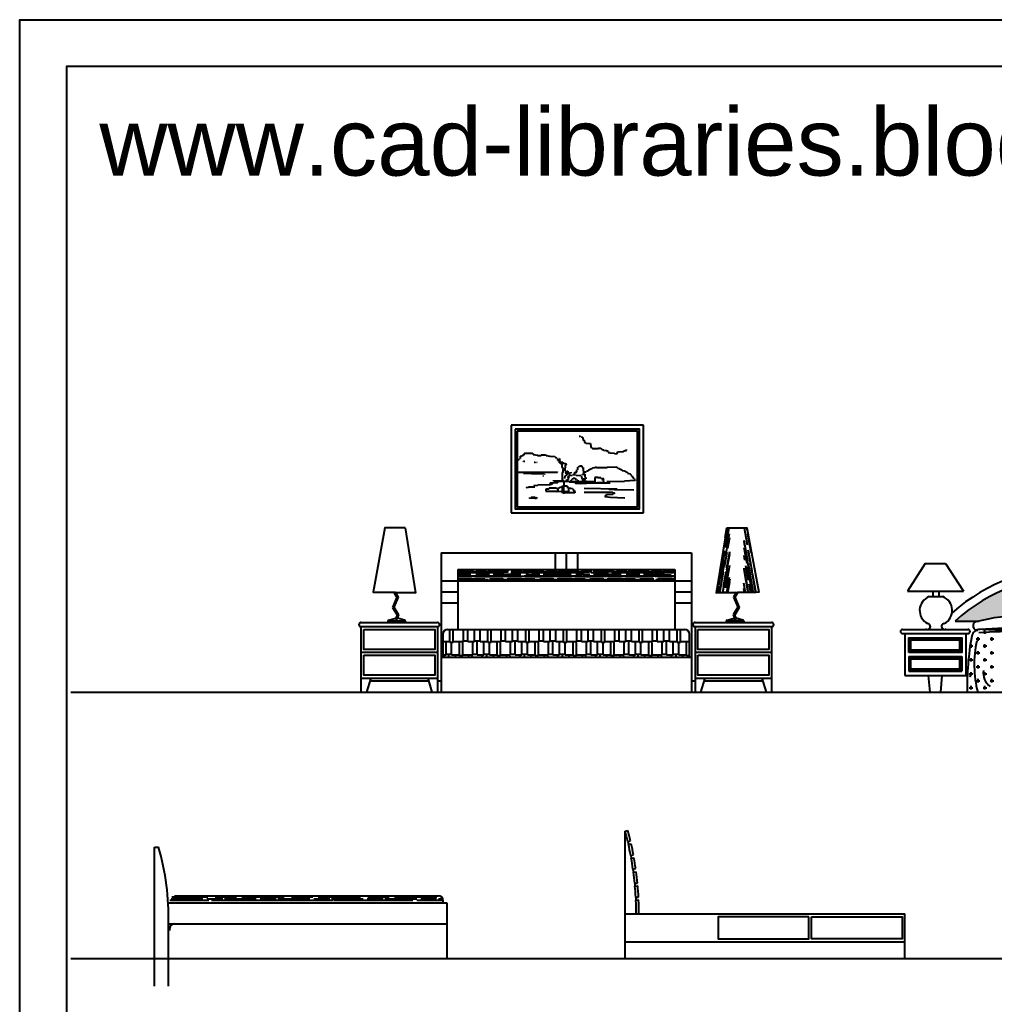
# Model space of a CAD drawing. Header units: inches. Extents: x 18.5 to 61, y 8.5 to 33.3.
# Drawn here: x 40 to 47.01, y 26.2 to 33.28 of the extents above; entities that cross this region are included whole.
import ezdxf

# ---------------------------------------------------------------- set-up
doc = ezdxf.new("R2010")
doc.units = ezdxf.units.IN
doc.header["$MEASUREMENT"] = 0
for name, color, linetype in [('02', 2, 'Continuous'), ('1', 1, 'Continuous'), ('4', 4, 'Continuous'), ('8', 8, 'Continuous'), ('kadrbm', 4, 'Continuous')]:
    doc.layers.add(name, color=color, linetype=linetype)
doc.styles.add('bmmm', font='swissel.ttf')

# ---------------------------------------------------------------- blocks, each defined once
blk = doc.blocks.new('kadrbm')
at = {"layer": 'kadrbm', "color": 4}
blk.add_lwpolyline([(0, 0), (0, 24.7972), (21, 24.7972), (21, 0), (0, 0)], close=True, dxfattribs=at)
blk.add_lwpolyline([(20.6631, 0.3257), (20.6631, 24.4603), (0.3369, 24.4603), (0.3369, 0.3257), (20.6631, 0.3257)], dxfattribs=at)
at = {"layer": 'kadrbm', "color": 211, "true_color": 0xf674fb, "style": 'bmmm'}
blk.add_text('www.cad-libraries.blogspot.com', height=0.485134, dxfattribs=at).set_placement((0.5726, 23.6772))

msp = doc.modelspace()

# ---------------------------------------------------------------- hatches: boundary and pattern name
at = {"layer": '8'}
h = msp.add_hatch(dxfattribs=at)
h.set_pattern_fill('AR-RROOF', color=256, scale=0.027, angle=80, style=0)
h.set_pattern_definition([(80, (-64.51891, -101.405753), (-0.0162751076, 0.0631860813), [0.405, -0.054, 0.135, -0.027]), (80, (-64.52597, -101.368044), (-0.040052947, -0.020354103), [0.081, -0.00891, 0.162, -0.02025]), (80, (-64.539167, -101.388472), (0.0065650319, 0.141408304), [0.216, -0.0378, 0.108, -0.027])])
h.paths.add_polyline_path([(45.1043, 29.6252), (45.0837, 29.6252), (45.0075, 29.1601), (45.1088, 29.1611)])
h = msp.add_hatch(dxfattribs=at)
h.set_pattern_fill('AR-RROOF', color=256, scale=0.027, angle=280, style=0)
h.set_pattern_definition([(280, (-64.51891, -101.405753), (0.036904511, -0.0538090797), [0.405, -0.054, 0.135, -0.027]), (280, (-64.49938, -101.438773), (0.0306759456, 0.0328255154), [0.081, -0.00891, 0.162, -0.02025]), (280, (-64.493964, -101.415062), (0.0421953764, -0.135125713), [0.216, -0.0378, 0.108, -0.027])])
h.paths.add_polyline_path([(45.2085, 29.6252), (45.2291, 29.6252), (45.3053, 29.1601), (45.204, 29.1611)])
h = msp.add_hatch(dxfattribs=at)
h.set_pattern_fill('AR-RROOF', color=256, scale=0.025, style=0)
h.set_pattern_definition([(0, (25.543534, 30.730503), (0.055, 0.025), [0.375, -0.05, 0.125, -0.025]), (0, (25.576784, 30.743003), (-0.025, 0.03325), [0.075, -0.00825, 0.15, -0.01875]), (0, (25.556034, 30.751753), (0.13, 0.01675), [0.2, -0.035, 0.1, -0.025])])
h.paths.add_polyline_path([(43.1513, 29.3266), (43.1513, 29.2466), (44.7113, 29.2466), (44.7113, 29.3266)])
h = msp.add_hatch(dxfattribs=at)
h.set_pattern_fill('AR-SAND', color=256, scale=0.02, style=0)
h.set_pattern_definition([(37.5, (-22.662787, 31.658484), (-0.001259867, 0.038536475), [0, -0.0304, 0, -0.034, 0, -0.0325]), (7.5, (-22.662787, 31.658484), (0.035395534, 0.05644292), [0, -0.0164, 0, -0.0274, 0, -0.0105]), (327.5, (-22.687387, 31.658484), (0.062282837, 0.000113181), [0, -0.01, 0, -0.036, 0, -0.047]), (317.5, (-22.687387, 31.658484), (0.060122532, 0.01755351), [0, -0.005, 0, -0.0236, 0, -0.027])])
h.paths.add_polyline_path([(47.5183, 28.9563), (47.5759, 28.9563, 0.188633), (47.2365, 29.2392, 0.116519), (46.7251, 28.9563), (46.8963, 28.9563, -0.123507)])
h.paths.add_polyline_path([(48.2307, 28.9563), (48.4337, 28.9563, 0.116519), (47.9224, 29.2392, 0.188633), (47.5829, 28.9563), (47.6561, 28.9563, -0.096093)])
h = msp.add_hatch(dxfattribs=at)
h.set_pattern_fill('AR-RSHKE', color=256, scale=0.008, style=0)
h.set_pattern_definition([(0, (25.54353, 30.7305), (0.204, 0.096), [0.048, -0.04, 0.056, -0.024, 0.072, -0.032]), (0, (25.59153, 30.7345), (0.204, 0.096), [0.04, -0.152, 0.032, -0.048]), (0, (25.68753, 30.7245), (0.204, 0.096), [0.024, -0.248]), (90, (25.543534, 30.730503), (-0.068, 0.096), [0.092, -0.292]), (90, (25.591534, 30.730503), (-0.068, 0.096), [0.09, -0.294]), (90, (25.631534, 30.730503), (-0.068, 0.096), [0.084, -0.3]), (90, (25.687534, 30.724503), (-0.068, 0.096), [0.092, -0.292]), (90, (25.711534, 30.724503), (-0.068, 0.096), [0.092, -0.292]), (90, (25.783534, 30.730503), (-0.068, 0.096), [0.088, -0.296])])
h.paths.add_polyline_path([(43.0784, 28.8966, 0.414214), (43.0434, 28.8616), (43.0434, 28.6966), (44.8169, 28.6966), (44.8169, 28.8616, 0.414214), (44.7819, 28.8966)])
h = msp.add_hatch(dxfattribs=at)
h.set_pattern_fill('AR-RROOF', color=256, scale=0.0015, style=0)
h.set_pattern_definition([(0, (-80.75121, 84.55773), (0.08382, 0.0381), [0.5715, -0.0762, 0.1905, -0.0381]), (0, (-80.70054, 84.57678), (-0.0381, 0.050673), [0.1143, -0.012573, 0.2286, -0.028575]), (0, (-80.73216, 84.590116), (0.19812, 0.025527), [0.3048, -0.05334, 0.1524, -0.0381])])
h.paths.add_polyline_path([(41.1176, 26.9824, 0.414214), (41.0826, 26.9474), (41.0826, 26.9324), (43.0473, 26.9324), (43.0473, 26.9474, 0.414214), (43.0123, 26.9824)])

# ---------------------------------------------------------------- linework, layer by layer
at = {"layer": '02'}
for p, q in [((44.0243, 30.285, -109.714), (44.0335, 30.285, -109.714)), ((44.0372, 30.2831, -109.714), (44.0372, 30.2794, -109.714)), ((44.0372, 30.2794, -109.714), (44.0465, 30.2775, -109.714)), ((44.0428, 30.2794, -109.714), (44.0428, 30.2775, -109.714)), ((44.0465, 30.2775, -109.714), (44.0465, 30.2738, -109.714)), ((44.0465, 30.2738, -109.714), (44.0484, 30.2738, -109.714)), ((44.0502, 30.272, -109.714), (44.0502, 30.2609, -109.714)), ((44.0502, 30.2609, -109.714), (44.0595, 30.2572, -109.714)), ((44.0539, 30.2609, -109.714), (44.0539, 30.2572, -109.714)), ((44.0595, 30.2572, -109.714), (44.0632, 30.2386, -109.714)), ((44.0595, 30.2442, -109.714), (44.0632, 30.2442, -109.714)), ((44.0632, 30.2386, -109.714), (44.0706, 30.2368, -109.714)), ((44.0669, 30.2386, -109.714), (44.0669, 30.2368, -109.714)), ((44.0706, 30.2368, -109.714), (44.0706, 30.2349, -109.714)), ((44.0706, 30.2349, -109.714), (44.104, 30.2331, -109.714)), ((44.0762, 30.2349, -109.714), (44.0762, 30.2331, -109.714)), ((44.0985, 30.2349, -109.714), (44.0985, 30.2331, -109.714)), ((44.104, 30.2331, -109.714), (44.1077, 30.2052, -109.714)), ((44.104, 30.2219, -109.714), (44.1059, 30.2219, -109.714)), ((44.1059, 30.2182, -109.714), (44.1077, 30.2182, -109.714)), ((43.6013, 30.1422, -109.714), (43.6199, 30.1459, -109.714)), ((43.6013, 30.1255, -109.714), (43.6013, 30.1422, -109.714)), ((43.618, 30.1441, -109.714), (43.618, 30.1459, -109.714)), ((43.6199, 30.1459, -109.714), (43.6217, 30.1515, -109.714)), ((43.6199, 30.1496, -109.714), (43.6217, 30.1496, -109.714)), ((43.6217, 30.1515, -109.714), (43.6291, 30.1533, -109.714)), ((43.6254, 30.1515, -109.714), (43.6254, 30.1533, -109.714)), ((43.6291, 30.1533, -109.714), (43.631, 30.1626, -109.714)), ((43.6291, 30.1608, -109.714), (43.631, 30.1608, -109.714)), ((43.631, 30.1626, -109.714), (43.6885, 30.1626, -109.714)), ((43.6403, 30.1626, -109.714), (43.6403, 30.1645, -109.714)), ((43.6477, 30.1645, -109.714), (43.6477, 30.1663, -109.714)), ((43.6755, 30.1663, -109.714), (43.6755, 30.1645, -109.714)), ((43.6848, 30.1645, -109.714), (43.6848, 30.1626, -109.714)), ((43.6885, 30.1626, -109.714), (43.6885, 30.1589, -109.714)), ((43.6903, 30.157, -109.714), (43.6941, 30.157, -109.714)), ((43.6941, 30.157, -109.714), (43.6941, 30.1533, -109.714)), ((43.6941, 30.1533, -109.714), (43.7108, 30.1515, -109.714)), ((43.7052, 30.1533, -109.714), (43.7052, 30.1515, -109.714)), ((43.7108, 30.1515, -109.714), (43.7108, 30.1496, -109.714)), ((43.7108, 30.1496, -109.714), (43.7237, 30.1478, -109.714)), ((43.7163, 30.1496, -109.714), (43.7163, 30.1478, -109.714)), ((43.7237, 30.1478, -109.714), (43.7237, 30.1459, -109.714)), ((43.7237, 30.1459, -109.714), (43.7497, 30.1459, -109.714)), ((43.7497, 30.1459, -109.714), (43.7516, 30.1515, -109.714)), ((43.7497, 30.1478, -109.714), (43.7516, 30.1478, -109.714)), ((43.7516, 30.1515, -109.714), (43.7775, 30.1515, -109.714)), ((43.7775, 30.1515, -109.714), (43.7775, 30.1496, -109.714)), ((43.7775, 30.1496, -109.714), (43.7868, 30.1478, -109.714)), ((43.7831, 30.1496, -109.714), (43.7831, 30.1478, -109.714)), ((43.7868, 30.1478, -109.714), (43.7868, 30.1459, -109.714)), ((43.7868, 30.1459, -109.714), (43.8128, 30.1422, -109.714)), ((43.8072, 30.1441, -109.714), (43.8072, 30.1422, -109.714)), ((43.8128, 30.1422, -109.714), (43.8128, 30.1404, -109.714)), ((43.8128, 30.1404, -109.714), (43.8499, 30.1385, -109.714)), ((43.8221, 30.1404, -109.714), (43.8221, 30.1385, -109.714)), ((43.8517, 30.1367, -109.714), (43.8517, 30.1348, -109.714)), ((43.8517, 30.1348, -109.714), (43.8554, 30.1348, -109.714)), ((43.8554, 30.1348, -109.714), (43.8554, 30.1311, -109.714)), ((44.1077, 30.2052, -109.714), (44.1133, 30.2034, -109.714)), ((44.1096, 30.2052, -109.714), (44.1096, 30.2034, -109.714)), ((44.117, 30.2015, -109.714), (44.117, 30.1978, -109.714)), ((44.117, 30.1978, -109.714), (44.1207, 30.1978, -109.714)), ((44.1207, 30.1978, -109.714), (44.1207, 30.196, -109.714)), ((44.1207, 30.196, -109.714), (44.1597, 30.196, -109.714)), ((44.1281, 30.196, -109.714), (44.1281, 30.1941, -109.714)), ((44.13, 30.1941, -109.714), (44.13, 30.1923, -109.714)), ((44.1467, 30.1923, -109.714), (44.1467, 30.196, -109.714)), ((44.1597, 30.196, -109.714), (44.1597, 30.1978, -109.714)), ((44.1597, 30.1978, -109.714), (44.1782, 30.1978, -109.714)), ((44.1782, 30.1978, -109.714), (44.1782, 30.196, -109.714)), ((44.1782, 30.196, -109.714), (44.1857, 30.1923, -109.714)), ((44.1801, 30.196, -109.714), (44.1801, 30.1923, -109.714)), ((44.1857, 30.1923, -109.714), (44.1857, 30.1904, -109.714)), ((44.1875, 30.1886, -109.714), (44.1986, 30.1867, -109.714)), ((44.1912, 30.1886, -109.714), (44.1912, 30.1867, -109.714)), ((44.1986, 30.1867, -109.714), (44.1986, 30.1849, -109.714)), ((44.1986, 30.1849, -109.714), (44.219, 30.183, -109.714)), ((44.2079, 30.1849, -109.714), (44.2079, 30.183, -109.714)), ((44.219, 30.183, -109.714), (44.219, 30.1811, -109.714)), ((44.219, 30.1811, -109.714), (44.2283, 30.1793, -109.714)), ((44.2265, 30.1811, -109.714), (44.2265, 30.1793, -109.714)), ((44.2283, 30.1793, -109.714), (44.2283, 30.17, -109.714)), ((44.232, 30.1682, -109.714), (44.2469, 30.1682, -109.714)), ((44.2469, 30.1682, -109.714), (44.2469, 30.1663, -109.714)), ((44.2469, 30.1663, -109.714), (44.2784, 30.1626, -109.714)), ((44.2543, 30.1663, -109.714), (44.2543, 30.1645, -109.714)), ((44.2599, 30.1645, -109.714), (44.2599, 30.1626, -109.714)), ((44.2784, 30.1626, -109.714), (44.2784, 30.1608, -109.714)), ((44.2784, 30.1608, -109.714), (44.297, 30.1589, -109.714)), ((44.2895, 30.1608, -109.714), (44.2895, 30.1589, -109.714)), ((44.297, 30.1589, -109.714), (44.297, 30.1645, -109.714)), ((44.297, 30.1645, -109.714), (44.2988, 30.1645, -109.714)), ((44.2988, 30.1645, -109.714), (44.3007, 30.1719, -109.714)), ((44.2988, 30.17, -109.714), (44.3007, 30.17, -109.714)), ((44.3007, 30.1719, -109.714), (44.3415, 30.1756, -109.714)), ((44.3359, 30.1719, -109.714), (44.3359, 30.1756, -109.714)), ((44.3415, 30.1774, -109.714), (44.3545, 30.1811, -109.714)), ((44.3415, 30.1756, -109.714), (44.3415, 30.1774, -109.714)), ((44.3433, 30.1774, -109.714), (44.3433, 30.1793, -109.714)), ((44.3508, 30.1793, -109.714), (44.3508, 30.1811, -109.714)), ((44.3545, 30.1811, -109.714), (44.3545, 30.183, -109.714)), ((44.3545, 30.183, -109.714), (44.3637, 30.183, -109.714)), ((44.3637, 30.183, -109.714), (44.3637, 30.1886, -109.714)), ((43.579, 30.1181, -109.714), (43.5939, 30.1181, -109.714)), ((43.5939, 30.1181, -109.714), (43.5939, 30.1218, -109.714)), ((43.5976, 30.1237, -109.714), (43.5994, 30.1237, -109.714)), ((43.6236, 30.1033, -109.714), (43.6236, 30.1051, -109.714)), ((43.6236, 30.1051, -109.714), (43.6328, 30.1051, -109.714)), ((43.6996, 30.0977, -109.714), (43.707, 30.0977, -109.714)), ((43.707, 30.0977, -109.714), (43.707, 30.094, -109.714)), ((43.72, 30.0977, -109.714), (43.7219, 30.0977, -109.714)), ((43.8554, 30.1311, -109.714), (43.8592, 30.1311, -109.714)), ((43.8592, 30.1311, -109.714), (43.8592, 30.1237, -109.714)), ((43.8629, 30.1218, -109.714), (43.8684, 30.1218, -109.714)), ((43.8684, 30.1218, -109.714), (43.8684, 30.1126, -109.714)), ((43.8684, 30.1126, -109.714), (43.8759, 30.1126, -109.714)), ((43.8759, 30.1126, -109.714), (43.8759, 30.1107, -109.714)), ((43.8759, 30.1107, -109.714), (43.8851, 30.1088, -109.714)), ((43.8777, 30.1255, -109.714), (43.8796, 30.1255, -109.714)), ((43.8833, 30.1237, -109.714), (43.8796, 30.094, -109.714)), ((43.8833, 30.0922, -109.714), (43.8888, 30.0922, -109.714)), ((43.8851, 30.1088, -109.714), (43.8851, 30.1014, -109.714)), ((43.887, 30.0996, -109.714), (43.9074, 30.0977, -109.714)), ((43.8888, 30.0922, -109.714), (43.8888, 30.0885, -109.714)), ((43.8888, 30.0885, -109.714), (43.8981, 30.0885, -109.714)), ((43.8907, 30.0996, -109.714), (43.8907, 30.0977, -109.714)), ((43.8981, 30.0885, -109.714), (43.8981, 30.0588, -109.714)), ((43.9074, 30.0977, -109.714), (43.9074, 30.0903, -109.714)), ((43.9074, 30.0903, -109.714), (43.9278, 30.0885, -109.714)), ((43.9222, 30.0773, -109.714), (43.9204, 30.0347, -109.714)), ((43.9222, 30.0718, -109.714), (43.9204, 30.0718, -109.714)), ((43.9222, 30.0903, -109.714), (43.9222, 30.0885, -109.714)), ((43.9297, 30.0792, -109.714), (43.9222, 30.0773, -109.714)), ((43.9278, 30.0885, -109.714), (43.9278, 30.081, -109.714)), ((43.9297, 30.081, -109.714), (43.9297, 30.0792, -109.714)), ((44.0168, 30.0644, -109.714), (44.0187, 30.0644, -109.714)), ((44.0224, 30.0662, -109.714), (44.0224, 30.0699, -109.714)), ((44.0224, 30.0699, -109.714), (44.0317, 30.0699, -109.714)), ((44.0317, 30.0699, -109.714), (44.0317, 30.0718, -109.714)), ((44.0317, 30.0718, -109.714), (44.0428, 30.0718, -109.714)), ((44.0428, 30.0718, -109.714), (44.0428, 30.0644, -109.714)), ((44.0428, 30.0644, -109.714), (44.0447, 30.0644, -109.714)), ((44.0447, 30.0644, -109.714), (44.0447, 30.0588, -109.714)), ((44.2246, 30.0625, -109.714), (44.2932, 30.0644, -109.714)), ((44.232, 30.0625, -109.714), (44.232, 30.0662, -109.714)), ((44.2858, 30.0662, -109.714), (44.2858, 30.0644, -109.714)), ((44.2932, 30.0644, -109.714), (44.2932, 30.0606, -109.714)), ((43.5865, 30.0273, -109.714), (43.8684, 30.0273, -109.714)), ((43.6236, 30.018, -109.714), (43.6959, 30.018, -109.714)), ((43.6811, 30.018, -109.714), (43.6811, 30.0162, -109.714)), ((43.6811, 30.0162, -109.714), (43.7738, 30.0143, -109.714)), ((43.7664, 29.9976, -109.714), (43.7627, 29.9976, -109.714)), ((43.7757, 30.0124, -109.714), (43.7757, 30.0106, -109.714)), ((43.8684, 30.0273, -109.714), (43.8684, 30.0291, -109.714)), ((43.8981, 30.0588, -109.714), (43.9055, 30.0588, -109.714)), ((43.9, 30.031, -109.714), (43.9111, 30.0291, -109.714)), ((43.9074, 30.0236, -109.714), (43.9018, 30.0236, -109.714)), ((43.9018, 30.0236, -109.714), (43.9018, 29.9717, -109.714)), ((43.9055, 30.0588, -109.714), (43.9055, 30.0514, -109.714)), ((43.9055, 30.0514, -109.714), (43.9092, 30.0514, -109.714)), ((43.9092, 30.0458, -109.714), (43.9074, 30.0458, -109.714)), ((43.9074, 30.0458, -109.714), (43.9074, 30.0236, -109.714)), ((43.9092, 30.0514, -109.714), (43.9092, 30.0458, -109.714)), ((43.9111, 30.0291, -109.714), (43.9111, 30.0273, -109.714)), ((43.9204, 29.9976, -109.714), (43.9185, 29.9809, -109.714)), ((43.9204, 29.9939, -109.714), (43.9185, 29.9939, -109.714)), ((43.9222, 30.0328, -109.714), (43.9315, 30.0328, -109.714)), ((43.9297, 29.9995, -109.714), (43.9222, 29.9995, -109.714)), ((43.9241, 30.0217, -109.714), (43.9334, 30.0217, -109.714)), ((43.9315, 30.0069, -109.714), (43.9297, 29.9995, -109.714)), ((43.9315, 30.0032, -109.714), (43.9297, 30.0032, -109.714)), ((43.9315, 30.0328, -109.714), (43.9315, 30.0236, -109.714)), ((43.9352, 30.0069, -109.714), (43.9315, 30.0069, -109.714)), ((43.9334, 30.031, -109.714), (43.9371, 30.031, -109.714)), ((43.9371, 30.0328, -109.714), (43.9352, 30.0069, -109.714)), ((43.9371, 30.0328, -109.714), (43.9426, 30.0328, -109.714)), ((43.9426, 30.0328, -109.714), (43.9426, 30.0217, -109.714)), ((43.9426, 30.0217, -109.714), (43.9538, 30.0217, -109.714)), ((43.9445, 29.9976, -109.714), (43.9445, 29.9921, -109.714)), ((43.9723, 30.0013, -109.714), (43.9463, 29.9995, -109.714)), ((43.9538, 30.0124, -109.714), (43.9519, 30.0124, -109.714)), ((43.9519, 30.0124, -109.714), (43.9519, 30.0069, -109.714)), ((43.9519, 30.0069, -109.714), (43.9538, 30.0069, -109.714)), ((43.9519, 30.0013, -109.714), (43.9519, 29.9995, -109.714)), ((43.9538, 30.0217, -109.714), (43.9538, 30.0124, -109.714)), ((43.9575, 29.9958, -109.714), (43.9538, 30.0069, -109.714)), ((43.9538, 30.005, -109.714), (43.9575, 30.005, -109.714)), ((43.963, 30.0273, -109.714), (43.963, 30.0199, -109.714)), ((43.963, 29.9976, -109.714), (43.963, 30.0013, -109.714)), ((43.9723, 30.0013, -109.714), (43.9723, 30.0032, -109.714)), ((43.9723, 30.0032, -109.714), (43.9742, 30.0032, -109.714)), ((43.976, 30.005, -109.714), (43.976, 30.0069, -109.714)), ((43.9779, 30.0087, -109.714), (43.9983, 30.0087, -109.714)), ((43.9816, 30.0087, -109.714), (43.9816, 30.0106, -109.714)), ((43.9927, 30.0162, -109.714), (43.9927, 30.0273, -109.714)), ((43.9927, 30.0273, -109.714), (44.0076, 30.0273, -109.714)), ((43.9964, 30.0106, -109.714), (43.9964, 30.0087, -109.714)), ((44.002, 30.0069, -109.714), (44.002, 30.005, -109.714)), ((44.002, 30.005, -109.714), (44.0372, 30.0032, -109.714)), ((44.0039, 30.005, -109.714), (44.0039, 30.0032, -109.714)), ((44.0076, 30.0273, -109.714), (44.0076, 30.0421, -109.714)), ((44.0076, 30.0421, -109.714), (44.0113, 30.0421, -109.714)), ((44.0131, 30.044, -109.714), (44.0131, 30.0588, -109.714)), ((44.0131, 30.0588, -109.714), (44.015, 30.0588, -109.714)), ((44.015, 30.0588, -109.714), (44.015, 30.0625, -109.714)), ((44.0372, 30.0032, -109.714), (44.0372, 30.0013, -109.714)), ((44.0372, 30.0013, -109.714), (44.0391, 30.0013, -109.714)), ((44.0391, 30.0013, -109.714), (44.0428, 29.9828, -109.714)), ((44.0391, 29.9958, -109.714), (44.0428, 29.9958, -109.714)), ((44.0447, 30.0588, -109.714), (44.0521, 30.0588, -109.714)), ((44.0465, 30.0087, -109.714), (44.0465, 30.0106, -109.714)), ((44.0465, 30.0106, -109.714), (44.0484, 30.0106, -109.714)), ((44.0484, 30.0106, -109.714), (44.0484, 30.0124, -109.714)), ((44.0484, 30.0124, -109.714), (44.0651, 30.0124, -109.714)), ((44.0521, 30.0588, -109.714), (44.0521, 30.0514, -109.714)), ((44.0521, 30.0514, -109.714), (44.0539, 30.0514, -109.714)), ((44.0577, 30.0143, -109.714), (44.0539, 30.0514, -109.714)), ((44.0539, 30.0328, -109.714), (44.0558, 30.0328, -109.714)), ((44.0577, 30.0236, -109.714), (44.0595, 30.0236, -109.714)), ((44.0595, 30.0236, -109.714), (44.0595, 30.0291, -109.714)), ((44.0595, 30.0291, -109.714), (44.0743, 30.0291, -109.714)), ((44.0595, 30.0143, -109.714), (44.0595, 30.0124, -109.714)), ((44.0651, 30.0124, -109.714), (44.0651, 29.9902, -109.714)), ((44.0651, 30.0087, -109.714), (44.0669, 30.0087, -109.714)), ((44.0669, 29.9958, -109.714), (44.0651, 29.9958, -109.714)), ((44.0781, 30.0328, -109.714), (44.0873, 30.0347, -109.714)), ((44.0781, 30.031, -109.714), (44.0781, 30.0328, -109.714)), ((44.0818, 30.0328, -109.714), (44.0818, 30.0347, -109.714)), ((44.0873, 30.0347, -109.714), (44.0873, 30.0403, -109.714)), ((44.0873, 30.0403, -109.714), (44.0929, 30.0403, -109.714)), ((44.0929, 30.0421, -109.714), (44.1003, 30.0458, -109.714)), ((44.0929, 30.0403, -109.714), (44.0929, 30.0421, -109.714)), ((44.0948, 30.0421, -109.714), (44.0948, 30.044, -109.714)), ((44.1003, 30.0477, -109.714), (44.1152, 30.0514, -109.714)), ((44.1003, 30.0458, -109.714), (44.1003, 30.0477, -109.714)), ((44.1059, 30.0477, -109.714), (44.1059, 30.0514, -109.714)), ((44.1152, 30.0514, -109.714), (44.1152, 30.0532, -109.714)), ((44.117, 30.0551, -109.714), (44.1189, 30.0551, -109.714)), ((44.1189, 30.0569, -109.714), (44.1356, 30.0588, -109.714)), ((44.1189, 30.0551, -109.714), (44.1189, 30.0569, -109.714)), ((44.1263, 30.0569, -109.714), (44.1263, 30.0588, -109.714)), ((44.1374, 30.0606, -109.714), (44.1374, 30.0625, -109.714)), ((44.1374, 30.0625, -109.714), (44.1486, 30.0625, -109.714)), ((44.1486, 30.0625, -109.714), (44.1486, 30.0606, -109.714)), ((44.1486, 30.0606, -109.714), (44.2246, 30.0606, -109.714)), ((44.1541, 30.0606, -109.714), (44.1541, 30.0588, -109.714)), ((44.169, 30.0588, -109.714), (44.169, 30.0569, -109.714)), ((44.2098, 30.0569, -109.714), (44.2098, 30.0588, -109.714)), ((44.2228, 30.0588, -109.714), (44.2228, 30.0606, -109.714)), ((44.2246, 30.0606, -109.714), (44.2246, 30.0625, -109.714)), ((44.2932, 30.0606, -109.714), (44.3007, 30.0588, -109.714)), ((44.2951, 30.0606, -109.714), (44.2951, 30.0588, -109.714)), ((44.3025, 30.0569, -109.714), (44.3025, 30.0551, -109.714)), ((44.3025, 30.0551, -109.714), (44.3099, 30.0532, -109.714)), ((44.3044, 30.0551, -109.714), (44.3044, 30.0532, -109.714)), ((44.3099, 30.0532, -109.714), (44.3099, 30.0514, -109.714)), ((44.3118, 30.0495, -109.714), (44.3229, 30.0477, -109.714)), ((44.3137, 30.0495, -109.714), (44.3137, 30.0477, -109.714)), ((44.3229, 30.0477, -109.714), (44.3229, 30.0458, -109.714)), ((44.3229, 30.0458, -109.714), (44.3304, 30.0421, -109.714)), ((44.3266, 30.044, -109.714), (44.3266, 30.0421, -109.714)), ((44.3304, 30.0421, -109.714), (44.3304, 30.0403, -109.714)), ((44.3322, 30.0384, -109.714), (44.347, 30.0365, -109.714)), ((44.3359, 30.0384, -109.714), (44.3359, 30.0365, -109.714)), ((44.347, 30.0365, -109.714), (44.347, 30.0347, -109.714)), ((44.347, 30.0347, -109.714), (44.3563, 30.0328, -109.714)), ((44.3508, 30.0347, -109.714), (44.3508, 30.0328, -109.714)), ((44.3563, 30.0328, -109.714), (44.3563, 30.031, -109.714)), ((44.3582, 30.0291, -109.714), (44.3675, 30.0273, -109.714)), ((44.36, 30.0291, -109.714), (44.36, 30.0273, -109.714)), ((44.3675, 30.0273, -109.714), (44.3675, 30.0236, -109.714)), ((44.3675, 30.0236, -109.714), (44.3693, 30.0236, -109.714)), ((44.3712, 30.0217, -109.714), (44.3712, 30.0199, -109.714)), ((44.3712, 30.0199, -109.714), (44.3786, 30.0199, -109.714)), ((44.3804, 30.018, -109.714), (44.3804, 30.0162, -109.714)), ((44.3804, 30.0162, -109.714), (44.3897, 30.0143, -109.714)), ((44.3879, 30.0162, -109.714), (44.3879, 30.0143, -109.714)), ((44.3916, 30.0124, -109.714), (44.3916, 30.0087, -109.714)), ((44.3916, 30.0087, -109.714), (44.3934, 30.0087, -109.714)), ((44.3953, 30.0069, -109.714), (44.3953, 30.005, -109.714)), ((44.3953, 30.005, -109.714), (44.399, 30.005, -109.714)), ((44.4008, 30.0032, -109.714), (44.4008, 30.0013, -109.714)), ((44.4027, 29.9976, -109.714), (44.4046, 29.9976, -109.714)), ((44.4046, 29.9976, -109.714), (44.4083, 29.9865, -109.714)), ((44.4046, 29.9939, -109.714), (44.4083, 29.9939, -109.714)), ((43.7274, 29.9309, -109.714), (43.6978, 29.9272, -109.714)), ((43.6978, 29.9272, -109.714), (43.6978, 29.9216, -109.714)), ((43.707, 29.929, -109.714), (43.707, 29.9272, -109.714)), ((43.72, 29.9309, -109.714), (43.72, 29.929, -109.714)), ((43.8165, 29.9346, -109.714), (43.7274, 29.9327, -109.714)), ((43.7274, 29.9327, -109.714), (43.7274, 29.9309, -109.714)), ((43.7386, 29.9346, -109.714), (43.7386, 29.9327, -109.714)), ((43.8703, 29.9494, -109.714), (43.8128, 29.9476, -109.714)), ((43.8128, 29.9476, -109.714), (43.8128, 29.9457, -109.714)), ((43.8128, 29.9457, -109.714), (43.8295, 29.9439, -109.714)), ((43.8295, 29.9401, -109.714), (43.8165, 29.9364, -109.714)), ((43.8165, 29.9364, -109.714), (43.8165, 29.9346, -109.714)), ((43.8202, 29.9457, -109.714), (43.8202, 29.9439, -109.714)), ((43.8221, 29.9401, -109.714), (43.8221, 29.9364, -109.714)), ((43.8295, 29.9439, -109.714), (43.8295, 29.9401, -109.714)), ((43.8406, 29.9624, -109.714), (43.8406, 29.968, -109.714)), ((43.9148, 29.9624, -109.714), (43.8406, 29.9624, -109.714)), ((44.1374, 29.9587, -109.714), (43.8684, 29.9568, -109.714)), ((43.8684, 29.9568, -109.714), (43.8703, 29.9494, -109.714)), ((43.8684, 29.955, -109.714), (43.8703, 29.955, -109.714)), ((43.9018, 29.9717, -109.714), (43.9055, 29.9717, -109.714)), ((43.9018, 29.9253, -109.714), (43.9148, 29.9235, -109.714)), ((43.9037, 29.8957, -109.714), (43.9037, 29.9272, -109.714)), ((43.9055, 29.9717, -109.714), (43.9074, 29.9661, -109.714)), ((43.9055, 29.968, -109.714), (43.9074, 29.968, -109.714)), ((43.9055, 29.9587, -109.714), (43.9055, 29.9568, -109.714)), ((43.9055, 29.929, -109.714), (43.9352, 29.929, -109.714)), ((43.9092, 29.9661, -109.714), (43.9092, 29.9624, -109.714)), ((43.913, 29.9587, -109.714), (43.9111, 29.8957, -109.714)), ((43.913, 29.9513, -109.714), (43.9111, 29.9513, -109.714)), ((43.9148, 29.9235, -109.714), (43.9148, 29.9624, -109.714)), ((43.9334, 29.9717, -109.714), (43.9463, 29.9735, -109.714)), ((43.9334, 29.9661, -109.714), (43.9334, 29.9717, -109.714)), ((43.9352, 29.929, -109.714), (43.9352, 29.9253, -109.714)), ((43.9352, 29.9253, -109.714), (43.9408, 29.9253, -109.714)), ((43.9408, 29.9717, -109.714), (43.9408, 29.9735, -109.714)), ((43.9408, 29.9253, -109.714), (43.9408, 29.9105, -109.714)), ((43.9445, 29.9921, -109.714), (43.9426, 29.9921, -109.714)), ((43.9426, 29.9921, -109.714), (43.9426, 29.9883, -109.714)), ((43.9463, 29.9735, -109.714), (43.9463, 29.9883, -109.714)), ((43.9463, 29.9883, -109.714), (43.9501, 29.9883, -109.714)), ((43.9519, 29.9902, -109.714), (43.9519, 29.9921, -109.714)), ((43.9519, 29.9921, -109.714), (43.9538, 29.9921, -109.714)), ((43.9853, 29.955, -109.714), (43.9519, 29.955, -109.714)), ((43.9668, 29.9661, -109.714), (43.9668, 29.968, -109.714)), ((43.9668, 29.968, -109.714), (43.9705, 29.968, -109.714)), ((43.9705, 29.968, -109.714), (43.9705, 29.9717, -109.714)), ((43.9723, 29.9754, -109.714), (43.976, 29.9754, -109.714)), ((43.976, 29.9754, -109.714), (43.976, 29.9772, -109.714)), ((43.9779, 29.9809, -109.714), (43.9816, 29.9809, -109.714)), ((43.9816, 29.9809, -109.714), (43.9816, 29.9828, -109.714)), ((43.9816, 29.9828, -109.714), (43.9946, 29.9828, -109.714)), ((43.9853, 29.9568, -109.714), (43.9853, 29.955, -109.714)), ((43.9909, 29.9587, -109.714), (43.9909, 29.9568, -109.714)), ((44.015, 29.9531, -109.714), (43.9927, 29.9531, -109.714)), ((43.9927, 29.9531, -109.714), (43.9927, 29.9494, -109.714)), ((43.9927, 29.9494, -109.714), (44.2469, 29.9494, -109.714)), ((43.9946, 29.9828, -109.714), (43.9946, 29.9754, -109.714)), ((43.9946, 29.9754, -109.714), (44.0039, 29.9754, -109.714)), ((43.9964, 29.9605, -109.714), (43.9964, 29.9587, -109.714)), ((44.0001, 29.942, -109.714), (44.0001, 29.9476, -109.714)), ((44.0762, 29.9457, -109.714), (44.0001, 29.942, -109.714)), ((44.0076, 29.9717, -109.714), (44.0076, 29.9698, -109.714)), ((44.0076, 29.9698, -109.714), (44.015, 29.968, -109.714)), ((44.0076, 29.9476, -109.714), (44.0076, 29.9457, -109.714)), ((44.0131, 29.9698, -109.714), (44.0131, 29.968, -109.714)), ((44.015, 29.968, -109.714), (44.015, 29.9531, -109.714)), ((44.0168, 29.9494, -109.714), (44.0168, 29.9513, -109.714)), ((44.0187, 29.9457, -109.714), (44.0187, 29.9439, -109.714)), ((44.028, 29.9494, -109.714), (44.028, 29.9476, -109.714)), ((44.0539, 29.955, -109.714), (44.0298, 29.955, -109.714)), ((44.0298, 29.955, -109.714), (44.0298, 29.9494, -109.714)), ((44.0335, 29.9476, -109.714), (44.0354, 29.9401, -109.714)), ((44.0428, 29.9828, -109.714), (44.0447, 29.9828, -109.714)), ((44.0447, 29.9828, -109.714), (44.0465, 29.9717, -109.714)), ((44.0447, 29.9772, -109.714), (44.0465, 29.9772, -109.714)), ((44.0484, 29.9624, -109.714), (44.0447, 29.9624, -109.714)), ((44.0447, 29.9624, -109.714), (44.0447, 29.9605, -109.714)), ((44.0632, 29.9754, -109.714), (44.0465, 29.9754, -109.714)), ((44.0484, 29.9754, -109.714), (44.0502, 29.9642, -109.714)), ((44.0484, 29.968, -109.714), (44.0502, 29.968, -109.714)), ((44.0558, 29.9439, -109.714), (44.0558, 29.9457, -109.714)), ((44.0577, 29.9717, -109.714), (44.0577, 29.9661, -109.714)), ((44.0577, 29.9698, -109.714), (44.0688, 29.9698, -109.714)), ((44.0577, 29.9661, -109.714), (44.0743, 29.9624, -109.714)), ((44.0725, 29.9791, -109.714), (44.0632, 29.9772, -109.714)), ((44.0632, 29.9772, -109.714), (44.0632, 29.9754, -109.714)), ((44.0651, 29.9661, -109.714), (44.0651, 29.9642, -109.714)), ((44.0669, 29.9883, -109.714), (44.0725, 29.9883, -109.714)), ((44.0669, 29.9791, -109.714), (44.0669, 29.9772, -109.714)), ((44.0688, 29.9698, -109.714), (44.0688, 29.968, -109.714)), ((44.0688, 29.9624, -109.714), (44.0688, 29.9605, -109.714)), ((44.0706, 29.9494, -109.714), (44.0706, 29.9513, -109.714)), ((44.0725, 29.9883, -109.714), (44.0725, 29.9791, -109.714)), ((44.0743, 29.9642, -109.714), (44.0743, 29.9624, -109.714)), ((44.0762, 29.9587, -109.714), (44.0762, 29.955, -109.714)), ((44.1578, 29.9883, -109.714), (44.1356, 29.9883, -109.714)), ((44.1356, 29.9883, -109.714), (44.1356, 29.9531, -109.714)), ((44.156, 29.9513, -109.714), (44.156, 29.9531, -109.714)), ((44.156, 29.9531, -109.714), (44.1986, 29.9531, -109.714)), ((44.1578, 29.9846, -109.714), (44.1578, 29.9883, -109.714)), ((44.1782, 29.9846, -109.714), (44.1578, 29.9846, -109.714)), ((44.1782, 29.9809, -109.714), (44.1782, 29.9846, -109.714)), ((44.2005, 29.9791, -109.714), (44.1782, 29.9809, -109.714)), ((44.1819, 29.9494, -109.714), (44.1819, 29.9513, -109.714)), ((44.1931, 29.9661, -109.714), (44.1931, 29.9735, -109.714)), ((44.1931, 29.9735, -109.714), (44.1986, 29.9735, -109.714)), ((44.2024, 29.9661, -109.714), (44.1931, 29.9661, -109.714)), ((44.1968, 29.9791, -109.714), (44.1968, 29.9809, -109.714)), ((44.1986, 29.9531, -109.714), (44.2005, 29.9642, -109.714)), ((44.1986, 29.9568, -109.714), (44.2005, 29.9568, -109.714)), ((44.2005, 29.9754, -109.714), (44.2005, 29.9791, -109.714)), ((44.2228, 29.9587, -109.714), (44.3489, 29.9605, -109.714)), ((44.232, 29.9587, -109.714), (44.232, 29.955, -109.714)), ((44.232, 29.955, -109.714), (44.245, 29.9531, -109.714)), ((44.2376, 29.955, -109.714), (44.2376, 29.9531, -109.714)), ((44.245, 29.9531, -109.714), (44.245, 29.9513, -109.714)), ((44.425, 29.9661, -109.714), (44.3489, 29.9624, -109.714)), ((44.3489, 29.9624, -109.714), (44.3489, 29.9605, -109.714)), ((44.3637, 29.9642, -109.714), (44.3637, 29.9624, -109.714)), ((44.373, 29.9661, -109.714), (44.373, 29.9642, -109.714)), ((44.4083, 29.9865, -109.714), (44.4101, 29.9865, -109.714)), ((44.4101, 29.9865, -109.714), (44.4101, 29.9846, -109.714)), ((44.4101, 29.9846, -109.714), (44.4138, 29.9846, -109.714)), ((44.4138, 29.9846, -109.714), (44.4138, 29.9809, -109.714)), ((44.4157, 29.9791, -109.714), (44.4194, 29.9791, -109.714)), ((44.4213, 29.9772, -109.714), (44.4213, 29.9754, -109.714)), ((44.4231, 29.9717, -109.714), (44.425, 29.9717, -109.714)), ((44.425, 29.9717, -109.714), (44.425, 29.9661, -109.714)), ((43.6588, 29.916, -109.714), (43.6421, 29.9142, -109.714)), ((43.6458, 29.916, -109.714), (43.6458, 29.9142, -109.714)), ((43.7052, 29.9179, -109.714), (43.6588, 29.9179, -109.714)), ((43.6588, 29.9179, -109.714), (43.6588, 29.916, -109.714)), ((43.6978, 29.9216, -109.714), (43.7033, 29.9216, -109.714)), ((43.7033, 29.9216, -109.714), (43.7033, 29.9198, -109.714)), ((43.8054, 29.9049, -109.714), (43.7831, 29.9031, -109.714)), ((43.7831, 29.9031, -109.714), (43.7831, 29.8938, -109.714)), ((43.7831, 29.8938, -109.714), (43.785, 29.8938, -109.714)), ((43.785, 29.8938, -109.714), (43.785, 29.8901, -109.714)), ((43.785, 29.8901, -109.714), (43.8647, 29.8901, -109.714)), ((43.7998, 29.9049, -109.714), (43.7998, 29.9031, -109.714)), ((43.8091, 29.9086, -109.714), (43.8054, 29.9086, -109.714)), ((43.8054, 29.9086, -109.714), (43.8054, 29.9049, -109.714)), ((43.8554, 29.9123, -109.714), (43.8091, 29.9123, -109.714)), ((43.8091, 29.9123, -109.714), (43.8091, 29.9086, -109.714)), ((43.8165, 29.9142, -109.714), (43.8165, 29.9123, -109.714)), ((43.8499, 29.9123, -109.714), (43.8499, 29.9142, -109.714)), ((43.8554, 29.9105, -109.714), (43.8554, 29.9123, -109.714)), ((43.8666, 29.9086, -109.714), (43.8554, 29.9105, -109.714)), ((43.861, 29.9086, -109.714), (43.861, 29.9105, -109.714)), ((43.9463, 29.8864, -109.714), (43.8629, 29.8845, -109.714)), ((43.8629, 29.8845, -109.714), (43.8629, 29.8864, -109.714)), ((43.8647, 29.8901, -109.714), (43.8647, 29.8938, -109.714)), ((43.8647, 29.8938, -109.714), (43.8721, 29.8938, -109.714)), ((43.8647, 29.8827, -109.714), (43.8647, 29.8845, -109.714)), ((43.8666, 29.9049, -109.714), (43.8666, 29.9086, -109.714)), ((43.8703, 29.9049, -109.714), (43.8666, 29.9049, -109.714)), ((43.8721, 29.9105, -109.714), (43.874, 29.9105, -109.714)), ((43.8721, 29.8938, -109.714), (43.8721, 29.9031, -109.714)), ((43.874, 29.9012, -109.714), (43.8721, 29.9012, -109.714)), ((43.874, 29.9123, -109.714), (43.8851, 29.916, -109.714)), ((43.874, 29.9105, -109.714), (43.874, 29.9123, -109.714)), ((43.874, 29.8994, -109.714), (43.874, 29.9012, -109.714)), ((43.8814, 29.9123, -109.714), (43.8814, 29.9142, -109.714)), ((43.8851, 29.9179, -109.714), (43.9, 29.9198, -109.714)), ((43.8851, 29.916, -109.714), (43.8851, 29.9179, -109.714)), ((43.8926, 29.9179, -109.714), (43.8926, 29.9198, -109.714)), ((43.9, 29.9198, -109.714), (43.9, 29.9216, -109.714)), ((43.9092, 29.8771, -109.714), (43.9, 29.879, -109.714)), ((43.9018, 29.8845, -109.714), (43.9018, 29.8827, -109.714)), ((43.9111, 29.8957, -109.714), (43.9037, 29.8957, -109.714)), ((43.9037, 29.8771, -109.714), (43.9037, 29.879, -109.714)), ((43.9092, 29.8753, -109.714), (43.9092, 29.8771, -109.714)), ((43.9185, 29.8753, -109.714), (43.9092, 29.8753, -109.714)), ((43.9927, 29.8771, -109.714), (43.9185, 29.8771, -109.714)), ((43.9185, 29.8771, -109.714), (43.9185, 29.8753, -109.714)), ((43.9204, 29.8864, -109.714), (43.9204, 29.8845, -109.714)), ((43.9426, 29.9086, -109.714), (43.9445, 29.9086, -109.714)), ((43.9445, 29.8957, -109.714), (43.9463, 29.8957, -109.714)), ((43.9463, 29.9123, -109.714), (43.9593, 29.9142, -109.714)), ((43.9463, 29.9123, -109.714), (43.9463, 29.8864, -109.714)), ((43.9501, 29.9123, -109.714), (43.9501, 29.9142, -109.714)), ((43.9575, 29.916, -109.714), (43.9575, 29.9142, -109.714)), ((43.9593, 29.9142, -109.714), (43.9593, 29.9105, -109.714)), ((43.9593, 29.9105, -109.714), (43.976, 29.9086, -109.714)), ((43.9649, 29.9105, -109.714), (43.9649, 29.9086, -109.714)), ((43.9779, 29.9068, -109.714), (43.9779, 29.9031, -109.714)), ((43.9779, 29.9031, -109.714), (43.9797, 29.9031, -109.714)), ((43.9797, 29.9031, -109.714), (43.9816, 29.8957, -109.714)), ((43.9797, 29.8975, -109.714), (43.9816, 29.8975, -109.714)), ((43.9816, 29.8957, -109.714), (43.9909, 29.8938, -109.714)), ((43.9872, 29.8957, -109.714), (43.9872, 29.8938, -109.714)), ((43.9909, 29.8938, -109.714), (43.9927, 29.8771, -109.714)), ((43.9909, 29.8901, -109.714), (43.9927, 29.8901, -109.714)), ((44.0595, 29.9105, -109.714), (44.297, 29.9068, -109.714)), ((44.0595, 29.8827, -109.714), (44.2636, 29.8827, -109.714)), ((44.1133, 29.9105, -109.714), (44.1133, 29.9086, -109.714)), ((44.2061, 29.8549, -109.714), (44.2061, 29.853, -109.714)), ((44.2061, 29.853, -109.714), (44.2098, 29.853, -109.714)), ((44.219, 29.8586, -109.714), (44.2098, 29.8586, -109.714)), ((44.2098, 29.8586, -109.714), (44.2098, 29.8512, -109.714)), ((44.2654, 29.866, -109.714), (44.219, 29.8641, -109.714)), ((44.219, 29.8641, -109.714), (44.219, 29.8586, -109.714)), ((44.2357, 29.9049, -109.714), (44.2357, 29.9031, -109.714)), ((44.2357, 29.9031, -109.714), (44.2766, 29.9031, -109.714)), ((44.2395, 29.9068, -109.714), (44.2395, 29.9049, -109.714)), ((44.2561, 29.866, -109.714), (44.2561, 29.8641, -109.714)), ((44.2636, 29.8827, -109.714), (44.2636, 29.879, -109.714)), ((44.2636, 29.879, -109.714), (44.2747, 29.8771, -109.714)), ((44.2747, 29.8716, -109.714), (44.2654, 29.8716, -109.714)), ((44.2654, 29.8716, -109.714), (44.2654, 29.866, -109.714)), ((44.2673, 29.9086, -109.714), (44.2673, 29.9068, -109.714)), ((44.2728, 29.879, -109.714), (44.2728, 29.8771, -109.714)), ((44.2747, 29.8771, -109.714), (44.2747, 29.8716, -109.714)), ((44.2766, 29.9031, -109.714), (44.2766, 29.9012, -109.714)), ((44.2766, 29.9012, -109.714), (44.4157, 29.8994, -109.714)), ((44.3025, 29.9012, -109.714), (44.3025, 29.8994, -109.714)), ((43.6681, 29.8419, -109.714), (43.6662, 29.8419, -109.714)), ((43.6681, 29.84, -109.714), (43.6681, 29.8419, -109.714)), ((43.7052, 29.8382, -109.714), (43.6681, 29.84, -109.714)), ((43.6718, 29.8382, -109.714), (43.6718, 29.84, -109.714)), ((43.6792, 29.8475, -109.714), (43.7052, 29.8493, -109.714)), ((43.6848, 29.8475, -109.714), (43.6848, 29.8493, -109.714)), ((43.707, 29.8475, -109.714), (43.707, 29.84, -109.714)), ((43.7108, 29.8363, -109.714), (43.707, 29.8363, -109.714)), ((43.7089, 29.8437, -109.714), (43.7145, 29.8437, -109.714)), ((43.7163, 29.8382, -109.714), (43.7108, 29.8382, -109.714)), ((43.7108, 29.8382, -109.714), (43.7108, 29.8363, -109.714)), ((43.7163, 29.8475, -109.714), (43.7163, 29.8382, -109.714)), ((44.2098, 29.8512, -109.714), (44.2469, 29.8475, -109.714)), ((44.2153, 29.8512, -109.714), (44.2153, 29.8493, -109.714)), ((44.2228, 29.8493, -109.714), (44.2228, 29.8475, -109.714)), ((44.2469, 29.8475, -109.714), (44.2469, 29.8456, -109.714)), ((44.2469, 29.8456, -109.714), (44.3508, 29.8419, -109.714)), ((44.2895, 29.8456, -109.714), (44.2895, 29.8437, -109.714)), ((44.2988, 29.8437, -109.714), (44.2988, 29.8419, -109.714)), ((43.0313, 29.4466, -109.714), (43.0313, 28.4466, -109.714)), ((43.0313, 29.4466, -109.714), (44.8313, 29.4466, -109.714)), ((43.8513, 29.4466, -109.714), (43.8513, 29.3266, -109.714)), ((43.9313, 29.4466, -109.714), (43.9313, 29.3266, -109.714)), ((44.0113, 29.4466, -109.714), (44.0113, 29.3266, -109.714)), ((44.8313, 29.4466, -109.714), (44.8313, 28.4466, -109.714)), ((43.1513, 29.3266, -109.714), (44.7113, 29.3266, -109.714)), ((43.1513, 29.3266, -109.714), (43.1513, 28.8966, -109.714)), ((44.7113, 29.3266, -109.714), (44.7113, 28.8966, -109.714)), ((43.0313, 29.2466, -109.714), (44.8313, 29.2466, -109.714)), ((43.0313, 29.1666, -109.714), (43.1513, 29.1666, -109.714)), ((44.7113, 29.1666, -109.714), (44.8313, 29.1666, -109.714)), ((43.0313, 29.0866, -109.714), (43.1513, 29.0866, -109.714)), ((44.7113, 29.0866, -109.714), (44.8313, 29.0866, -109.714)), ((42.4561, 28.9466), (43.0061, 28.9466)), ((44.8563, 28.9466, -109.714), (45.4063, 28.9466, -109.714)), ((42.4561, 28.9166), (43.0061, 28.9166)), ((42.4561, 28.9166), (42.4561, 28.4466)), ((43.0061, 28.9166), (43.0061, 28.4466)), ((43.0434, 28.8616, -109.714), (43.0434, 28.6966, -109.714)), ((43.0784, 28.8966, -109.714), (44.7819, 28.8966, -109.714)), ((44.8169, 28.6966, -109.714), (44.8169, 28.8616, -109.714)), ((44.8563, 28.9166, -109.714), (44.8563, 28.4466, -109.714)), ((44.8563, 28.9166, -109.714), (45.4063, 28.9166, -109.714)), ((45.4063, 28.9166, -109.714), (45.4063, 28.4466, -109.714)), ((46.9265, 28.8778), (46.9515, 28.8778)), ((46.939, 28.8653), (46.939, 28.8903)), ((46.4071, 28.8213), (46.3921, 28.8363)), ((46.7568, 28.8213), (46.7718, 28.8363)), ((46.8765, 28.8278), (46.9015, 28.8278)), ((46.889, 28.8153), (46.889, 28.8403)), ((46.9765, 28.8278), (47.0015, 28.8278)), ((46.989, 28.8153), (46.989, 28.8403)), ((43.0061, 28.7316), (42.4561, 28.7316)), ((45.4063, 28.7316, -109.714), (44.8563, 28.7316, -109.714)), ((46.3921, 28.7313), (46.4071, 28.7463)), ((46.7718, 28.7313), (46.7568, 28.7463)), ((46.8321, 28.7778), (46.8515, 28.7778)), ((46.839, 28.7653), (46.839, 28.7903)), ((46.8765, 28.7278), (46.9015, 28.7278)), ((46.889, 28.7153), (46.889, 28.7403)), ((46.9265, 28.7778), (46.9515, 28.7778)), ((46.939, 28.7653), (46.939, 28.7903)), ((46.9765, 28.7278), (47.0015, 28.7278)), ((46.989, 28.7153), (46.989, 28.7403)), ((43.0313, 28.6966, -109.714), (44.8313, 28.6966, -109.714)), ((46.4071, 28.6863), (46.3921, 28.7013)), ((46.7568, 28.6863), (46.7718, 28.7013)), ((46.8265, 28.6778), (46.8515, 28.6778)), ((46.839, 28.6653), (46.839, 28.6903)), ((46.9265, 28.6778), (46.9515, 28.6778)), ((46.939, 28.6653), (46.939, 28.6903)), ((46.3921, 28.5963), (46.4071, 28.6113)), ((46.7718, 28.5963), (46.7568, 28.6113)), ((46.839, 28.5653), (46.839, 28.5903)), ((46.8765, 28.6278), (46.9015, 28.6278)), ((46.889, 28.6153), (46.889, 28.6403)), ((46.939, 28.5653), (46.939, 28.5903)), ((46.9765, 28.6278), (47.0015, 28.6278)), ((46.989, 28.6153), (46.989, 28.6403)), ((42.4561, 28.5466), (43.0061, 28.5466)), ((42.5261, 28.5466), (42.4961, 28.4466)), ((42.5201, 28.5266, -109.714), (42.9421, 28.5266, -109.714)), ((42.9361, 28.5466), (42.9661, 28.4466)), ((43.0061, 28.5266, -109.714), (43.0313, 28.5266, -109.714)), ((44.8313, 28.5266, -109.714), (44.8563, 28.5266, -109.714)), ((44.8563, 28.5466, -109.714), (45.4063, 28.5466, -109.714)), ((44.9263, 28.5466, -109.714), (44.8963, 28.4466, -109.714)), ((44.9203, 28.5266, -109.714), (45.3423, 28.5266, -109.714)), ((45.3363, 28.5466, -109.714), (45.3663, 28.4466, -109.714)), ((46.8265, 28.5778), (46.8515, 28.5778)), ((46.8765, 28.5278), (46.9015, 28.5278)), ((46.889, 28.5153), (46.889, 28.5403)), ((46.9265, 28.5778), (46.9515, 28.5778)), ((46.9765, 28.5278), (47.0015, 28.5278)), ((46.989, 28.5153), (46.989, 28.5403)), ((46.8265, 28.4778), (46.8515, 28.4778)), ((46.839, 28.4653), (46.839, 28.4903)), ((46.9265, 28.4778), (46.9515, 28.4778)), ((46.939, 28.4653), (46.939, 28.4903)), ((40.9726, 26.3324), (40.9726, 27.3324)), ((40.9726, 27.3324), (41.0026, 27.3324)), ((44.3731, 27.3724), (44.3777, 27.3524)), ((44.3942, 27.2724), (44.3978, 27.2524)), ((44.4103, 27.1751), (44.4134, 27.1524)), ((44.4227, 27.0724), (44.4246, 27.0524)), ((41.1176, 26.9824), (43.0123, 26.9824)), ((44.4302, 26.9724), (44.4312, 26.9524)), ((41.0726, 26.9324), (43.0726, 26.9324)), ((43.0473, 26.9324), (43.0473, 26.9474)), ((43.0726, 26.9324), (43.0726, 26.5324)), ((41.0726, 26.7824), (43.0726, 26.7824)), ((41.0726, 26.3324), (41.0726, 26.7824)), ((41.0826, 26.7324), (41.0826, 26.7474)), ((40.8932, 26.5324), (43.3655, 26.5324))]:
    msp.add_line(p, q, dxfattribs=at)
at = {"layer": '02', "elevation": -109.714}
for points in [[(43.5636, 30.3343), (43.5636, 29.7623), (44.456, 29.7623), (44.456, 30.3343)], [(43.578, 30.3199), (43.578, 29.7767), (44.4416, 29.7767), (44.4416, 30.3199)], [(44.8763, 28.8966), (45.3863, 28.8966), (45.3863, 28.7516), (44.8763, 28.7516)], [(44.8763, 28.7116), (45.3863, 28.7116), (45.3863, 28.5666), (44.8763, 28.5666)]]:
    msp.add_lwpolyline(points, close=True, dxfattribs=at)
for points in [[(42.7729, 29.6252), (42.6276, 29.6252), (42.5429, 29.1629), (42.8458, 29.1601)], [(42.7729, 29.6252), (42.8492, 29.1601), (42.5603, 29.1629)], [(45.0837, 29.6252), (45.0075, 29.1601), (45.2963, 29.1629)], [(45.0837, 29.6252), (45.2291, 29.6252), (45.3138, 29.1629), (45.0108, 29.1601)]]:
    msp.add_lwpolyline(points, dxfattribs=at)
at = {"layer": '02'}
for points in [[(42.4761, 28.8966), (42.9861, 28.8966), (42.9861, 28.7516), (42.4761, 28.7516)], [(46.4021, 28.7413), (46.4021, 28.8263), (46.7618, 28.8263), (46.7618, 28.7413)], [(46.4071, 28.7463), (46.4071, 28.8213), (46.7568, 28.8213), (46.7568, 28.7463)], [(42.4761, 28.7116), (42.9861, 28.7116), (42.9861, 28.5666), (42.4761, 28.5666)], [(46.4021, 28.6063), (46.4021, 28.6913), (46.7618, 28.6913), (46.7618, 28.6063)], [(46.4071, 28.6113), (46.4071, 28.6863), (46.7568, 28.6863), (46.7568, 28.6113)], [(45.6734, 26.8324), (45.0234, 26.8324), (45.0234, 26.6724), (45.6734, 26.6724)], [(45.6934, 26.8324), (46.3434, 26.8324), (46.3434, 26.6724), (45.6934, 26.6724)]]:
    msp.add_lwpolyline(points, close=True, dxfattribs=at)
for centre, radius, start, end in [((42.4561, 28.9316), 0.015, 90, 270), ((43.0061, 28.9316), 0.015, 270, 90), ((44.8563, 28.9316, -109.714), 0.015, 90, 270), ((45.4063, 28.9316, -109.714), 0.015, 270, 90), ((43.0784, 28.8616, -109.714), 0.035, 90, 180), ((44.7819, 28.8616, -109.714), 0.035, 0, 90), ((39.2733, 26.8329), 1.8, 358.39398, 16.11241), ((43.0123, 26.9474), 0.035, 0, 90), ((41.1176, 26.7474), 0.035, 90, 180)]:
    msp.add_arc(centre, radius, start, end, dxfattribs=at)
msp.add_point((46.8318, 28.5599), dxfattribs=at)
at = {"layer": '1'}
for p, q in [((40.3716, 28.4466), (60.6678, 28.4466)), ((44.3534, 26.5324), (44.3541, 27.4472)), ((44.3541, 27.4472), (44.3734, 27.4524)), ((44.3731, 27.3724), (44.3925, 27.377)), ((44.3777, 27.3524), (44.3972, 27.3568)), ((44.3942, 27.2724), (44.4139, 27.2761)), ((44.3979, 27.2524), (44.4176, 27.256)), ((44.4103, 27.1751), (44.4301, 27.1779)), ((44.4135, 27.1524), (44.4333, 27.1551)), ((44.4227, 27.0724), (44.4426, 27.0744)), ((44.4246, 27.0524), (44.4445, 27.0542)), ((44.4302, 26.9724), (44.4502, 26.9735)), ((44.4312, 26.9524), (44.4512, 26.9534)), ((44.3534, 26.8524), (46.3634, 26.8524)), ((46.3634, 26.5324), (46.3634, 26.8524)), ((44.3534, 26.6524), (46.3634, 26.6524)), ((40.3716, 26.5324), (60.6678, 26.5324)), ((44.3534, 26.5324), (46.3634, 26.5324))]:
    msp.add_line(p, q, dxfattribs=at)
for centre, radius, start, end in [((47.5998, 14.5933), 14.2967, 87.90467, 92.82215), ((47.67, 28.6461), 0.8081, 167.95001, 194.30963), ((47.0505, 28.5851), 0.1236, 172.09038, 233.17681), ((42.1581, 26.8517), 2.2753, 13.2294, 15.17154), ((42.1581, 26.8517), 2.2953, 13.2294, 15.17154), ((42.1581, 26.8517), 2.2753, 10.65535, 12.71259), ((42.1581, 26.8517), 2.2953, 10.65535, 12.71259), ((42.1581, 26.8517), 2.2753, 8.16938, 10.14331), ((42.1581, 26.8517), 2.2953, 8.16938, 10.14331), ((42.1581, 26.8517), 2.2753, 5.56654, 7.59451), ((42.1581, 26.8517), 2.2953, 5.56654, 7.59451), ((42.1581, 26.8517), 2.2753, 3.04109, 5.06074), ((42.1581, 26.8517), 2.2953, 3.04109, 5.06074), ((42.1581, 26.8517), 2.2753, 0.01775, 2.53686), ((42.1581, 26.8517), 2.2953, 0.01775, 2.53924)]:
    msp.add_arc(centre, radius, start, end, dxfattribs=at)
at = {"layer": '4'}
for p, q in [((43.5348, 30.3631, -109.714), (43.5348, 29.7335, -109.714)), ((44.4848, 30.3631, -109.714), (43.5348, 30.3631, -109.714)), ((44.4848, 29.7335, -109.714), (44.4848, 30.3631, -109.714)), ((43.5348, 29.7335, -109.714), (44.4848, 29.7335, -109.714)), ((46.5103, 29.3708), (46.3823, 29.1708)), ((46.5103, 29.3708), (46.6556, 29.3708)), ((46.6556, 29.3708), (46.7836, 29.1708)), ((42.692, 29.1629, -109.714), (42.7194, 29.1178, -109.714)), ((42.7025, 29.1629, -109.714), (42.7237, 29.128, -109.714)), ((45.1542, 29.1629, -109.714), (45.133, 29.128, -109.714)), ((45.1647, 29.1629, -109.714), (45.1373, 29.1178, -109.714)), ((46.3823, 29.1708), (46.7836, 29.1708)), ((46.565, 29.1708), (46.565, 29.1318)), ((46.6082, 29.1708), (46.6082, 29.1318)), ((42.7136, 29.1273, -109.714), (42.6833, 29.0549, -109.714)), ((42.7237, 29.128, -109.714), (42.6934, 29.0557, -109.714)), ((45.133, 29.128, -109.714), (45.1633, 29.0557, -109.714)), ((45.1431, 29.1273, -109.714), (45.1733, 29.0549, -109.714)), ((46.5381, 29.1318), (46.6351, 29.1318)), ((42.6833, 29.0549, -109.714), (42.7225, 28.9904, -109.714)), ((42.6934, 29.0557, -109.714), (42.7268, 29.0007, -109.714)), ((45.1633, 29.0557, -109.714), (45.1299, 29.0007, -109.714)), ((45.1733, 29.0549, -109.714), (45.1342, 28.9904, -109.714)), ((42.6499, 28.9552, -109.714), (42.6499, 28.9466, -109.714)), ((42.6567, 28.964, -109.714), (42.7051, 28.9766, -109.714)), ((42.6606, 28.9592, -109.714), (42.7677, 28.9592, -109.714)), ((42.6606, 28.9592, -109.714), (42.6606, 28.9466, -109.714)), ((42.7051, 28.9766, -109.714), (42.7186, 28.9766, -109.714)), ((42.7167, 28.9999, -109.714), (42.7069, 28.9766, -109.714)), ((42.7268, 29.0007, -109.714), (42.7167, 28.9766, -109.714)), ((42.7697, 28.9632, -109.714), (42.7186, 28.9766, -109.714)), ((42.7677, 28.9592, -109.714), (42.7677, 28.9466, -109.714)), ((42.7765, 28.9545, -109.714), (42.7765, 28.9466, -109.714)), ((45.0802, 28.9545, -109.714), (45.0802, 28.9466, -109.714)), ((45.0869, 28.9632, -109.714), (45.138, 28.9766, -109.714)), ((45.1961, 28.9592, -109.714), (45.089, 28.9592, -109.714)), ((45.089, 28.9592, -109.714), (45.089, 28.9466, -109.714)), ((45.1299, 29.0007, -109.714), (45.14, 28.9766, -109.714)), ((45.1516, 28.9766, -109.714), (45.138, 28.9766, -109.714)), ((45.14, 28.9999, -109.714), (45.1497, 28.9766, -109.714)), ((45.2, 28.964, -109.714), (45.1516, 28.9766, -109.714)), ((45.1961, 28.9592, -109.714), (45.1961, 28.9466, -109.714)), ((45.2067, 28.9552, -109.714), (45.2067, 28.9466, -109.714)), ((46.7251, 28.9563), (46.8963, 28.9563)), ((46.3465, 28.8663), (46.8171, 28.8663)), ((46.3471, 28.8963), (46.8165, 28.8963)), ((46.3621, 28.8663), (46.3621, 28.5663)), ((46.8018, 28.8663), (46.8018, 28.5663)), ((46.8318, 28.8805), (46.8318, 28.8805)), ((46.3921, 28.7013), (46.7718, 28.7013)), ((46.3921, 28.7013), (46.3921, 28.5963)), ((46.7718, 28.7013), (46.7718, 28.5963)), ((46.3921, 28.5963), (46.7718, 28.5963)), ((46.3621, 28.5663), (46.812, 28.5663)), ((46.5317, 28.5661), (46.5421, 28.4466)), ((46.6298, 28.5663), (46.6194, 28.4468))]:
    msp.add_line(p, q, dxfattribs=at)
msp.add_lwpolyline([(46.3921, 28.7313), (46.3921, 28.8363), (46.7718, 28.8363), (46.7718, 28.7313)], close=True, dxfattribs=at)
for centre, radius, start, end in [((47.5794, 28.0155), 1.3308, 48.4655, 131.211), ((47.5794, 28.0155), 1.2708, 47.75855, 132.24145), ((46.5757, 29.0324), 0.1063, 110.70016, 242.56236), ((46.5975, 29.0324), 0.1063, 297.43764, 69.29984), ((42.6589, 28.9552, -109.714), 0.009, 104.68766, 180), ((42.7118, 28.9766, -109.714), 0.00678, 180, 0), ((42.7675, 28.9545, -109.714), 0.009, 0, 75.31234), ((45.0892, 28.9545, -109.714), 0.009, 104.68766, 180), ((45.1448, 28.9766, -109.714), 0.00678, 180, 0), ((45.1977, 28.9552, -109.714), 0.009, 0, 75.31234), ((46.5258, 28.9171), 0.0209, 230.35057, 87.5484), ((46.6474, 28.9171), 0.0209, 92.4516, 309.64943), ((46.8832, 28.9215), 0.0304, 107.66522, 279.34339), ((47.2073, 27.7166), 1.2782, 73.07323, 105.11645), ((46.3468, 28.8813), 0.015, 88.8974, 268.8974), ((46.8168, 28.8813), 0.015, 271.1026, 91.1026), ((46.9027, 28.8363), 0.06, 90, 169.48885), ((47.5818, 19.1371), 9.7828, 86.01928, 93.98072), ((47.1434, 34.0235), 5.1312, 267.47794, 275.89604), ((48.7966, 28.4849), 1.9862, 169.48885, 181.1136)]:
    msp.add_arc(centre, radius, start, end, dxfattribs=at)

# ---------------------------------------------------------------- block references
at = {"layer": 'kadrbm'}
msp.add_blockref('kadrbm', (40.0047, 8.4798), dxfattribs=at)

doc.saveas('drawing.dxf')
